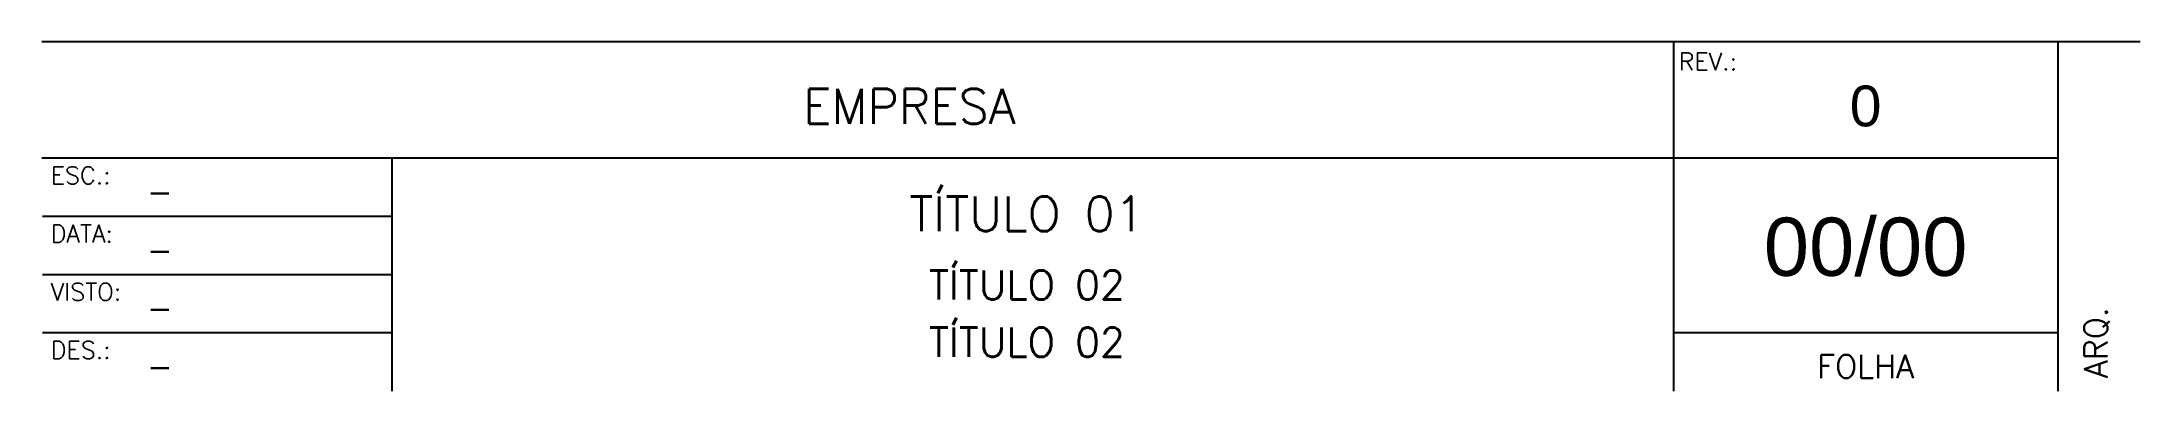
# Model space of a CAD drawing. Header units: millimetres. Extents: x 1271.2 to 1289.2, y -719.4 to -716.4.
import ezdxf
from ezdxf.enums import TextEntityAlignment as Align

# ---------------------------------------------------------------- set-up
doc = ezdxf.new("R2010")
doc.units = ezdxf.units.MM
doc.header["$LTSCALE"] = 10
doc.layers.add('FOLHA', color=7, linetype='Continuous')
doc.styles.add('FOLHA_ARIAL', font='ARIAL.TTF')
doc.styles.add('r100', font='romans.shx')
doc.styles.add('r120', font='romans.shx')
doc.styles.add('R60', font='romans.shx')
doc.styles.add('r80', font='romans.shx')

msp = doc.modelspace()

# ---------------------------------------------------------------- linework, layer by layer
at = {"layer": 'FOLHA', "color": 4, "linetype": 'Continuous'}
for p, q in [((1289.207, -716.409), (1271.202, -716.409)), ((1285.202, -716.409), (1285.202, -717.409)), ((1285.202, -717.409), (1271.202, -717.409))]:
    msp.add_line(p, q, dxfattribs=at)
at = {"layer": 'FOLHA', "color": 3, "linetype": 'Continuous'}
for p, q in [((1288.502, -716.409), (1288.502, -719.409)), ((1274.207, -719.409), (1274.207, -717.409)), ((1288.502, -717.409), (1285.202, -717.409)), ((1285.202, -717.409), (1285.202, -719.409))]:
    msp.add_line(p, q, dxfattribs=at)
at = {"layer": 'FOLHA', "color": 2}
for p, q in [((1274.207, -717.909), (1271.207, -717.909)), ((1274.207, -718.409), (1271.207, -718.409)), ((1274.207, -718.909), (1271.207, -718.909))]:
    msp.add_line(p, q, dxfattribs=at)
at = {"layer": 'FOLHA', "color": 2, "linetype": 'Continuous'}
msp.add_line((1288.502, -718.909), (1285.202, -718.909), dxfattribs=at)

# ---------------------------------------------------------------- texts
at = {"layer": 'FOLHA', "color": 2}
for s, height, style, p in [('REV.:', 0.15, 'R60', (1285.248, -716.653)), ('ESC.:', 0.15, 'R60', (1271.278, -717.631)), ('-', 0.2, 'r80', (1272.103, -717.798)), ('DATA:', 0.15, 'R60', (1271.278, -718.131)), ('-', 0.2, 'r80', (1272.103, -718.298)), ('VISTO:', 0.15, 'R60', (1271.278, -718.631)), ('-', 0.2, 'r80', (1272.103, -718.798)), ('DES.:', 0.15, 'R60', (1271.278, -719.131)), ('-', 0.2, 'r80', (1272.103, -719.298))]:
    msp.add_text(s, height=height, dxfattribs=dict(at, style=style)).set_placement(p)
at = {"layer": 'FOLHA', "color": 4}
for s, style, p in [('EMPRESA', 'r120', (1278.646, -717.112)), ('TÍTULO 01', 'r100', (1279.655, -718.036))]:
    msp.add_text(s, height=0.3, dxfattribs=dict(at, style=style)).set_placement(p, align=Align.CENTER)
at = {"layer": 'FOLHA', "color": 3, "style": 'FOLHA_ARIAL'}
msp.add_text('0', height=0.35, dxfattribs=at).set_placement((1286.852, -716.959), align=Align.MIDDLE)
at = {"layer": 'FOLHA', "color": 4, "style": 'FOLHA_ARIAL'}
msp.add_text('00/00', height=0.5, dxfattribs=at).set_placement((1286.852, -718.159), align=Align.MIDDLE)
at = {"layer": 'FOLHA', "color": 3, "style": 'r100'}
for p in [(1279.655, -718.622), (1279.655, -719.114)]:
    msp.add_text('TÍTULO 02', height=0.25, dxfattribs=at).set_placement(p, align=Align.CENTER)
at = {"layer": 'FOLHA', "color": 2, "style": 'r80'}
msp.add_text('ARQ.', height=0.2, rotation=90, dxfattribs=at).set_placement((1288.927, -719.297))
msp.add_text('FOLHA', height=0.2, dxfattribs=at).set_placement((1286.852, -719.297), align=Align.CENTER)

doc.saveas('drawing.dxf')
